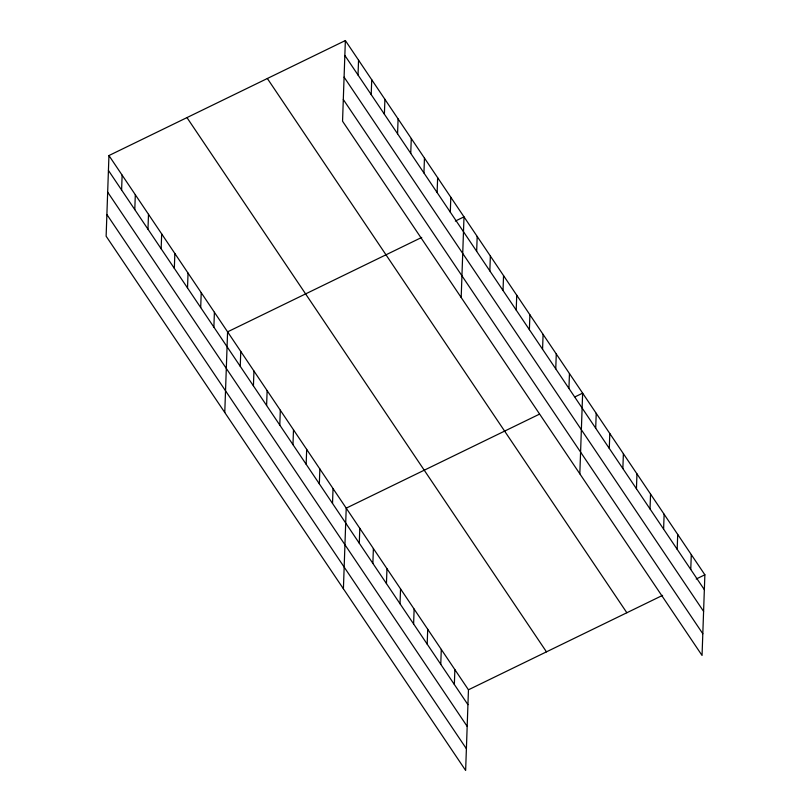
<?xml version="1.0" encoding="UTF-8"?>
<svg xmlns="http://www.w3.org/2000/svg" width="811" height="811" viewBox="0 0 811 811"><rect width="100%" height="100%" fill="white"/><g stroke="black" fill="none" stroke-linecap="round" stroke-linejoin="round"><path stroke-width="1.22" d="M108.948 155.55L106.129 236.204L465.636 770.45L468.454 689.796L108.948 155.55L345.364 40.55L704.871 574.796L702.052 655.45L342.546 121.204L345.364 40.55M121.609 190.017L122.126 175.135M134.788 209.603L135.315 194.731M147.977 229.199L148.494 214.317M161.156 248.784L161.673 233.903M174.335 268.37L174.852 253.498M187.523 287.966L188.04 273.084M200.702 307.551L201.219 292.67M213.881 327.137L214.398 312.265M224.769 412.505L227.587 331.851L421.74 237.41M240.249 366.319L240.766 351.437M253.427 385.904L253.944 371.032M266.606 405.5L267.133 390.618M279.795 425.086L280.312 410.204M292.974 444.671L293.491 429.8M306.152 464.267L306.68 449.385M319.341 483.853L319.858 468.971M332.52 503.449L333.037 488.567M358.026 75.017L358.543 60.136M343.408 588.806L346.216 508.152L539.295 414.239M371.205 94.603L371.732 79.731M359.283 543.218L359.8 528.336M384.394 114.199L384.911 99.317M372.867 563.402L373.384 548.52M397.572 133.785L398.089 118.903M386.441 583.585L386.969 568.704M410.751 153.37L411.278 138.499M400.026 603.759L400.543 588.887M423.94 172.966L424.457 158.084M413.61 623.943L414.127 609.071M437.119 192.552L437.636 177.67M427.184 644.127L427.711 629.255M450.298 212.147L450.815 197.266M440.768 664.31L441.285 649.429M461.185 297.505L464.004 216.851L455.336 221.068M454.353 684.494L454.87 669.612M476.665 251.319L477.182 236.437M489.844 270.915L490.361 256.033M503.023 290.5L503.55 275.618M516.212 310.086L516.729 295.214M529.39 329.682L529.907 314.8M542.569 349.267L543.096 334.385M555.758 368.853L556.275 353.981M568.937 388.449L569.454 373.567M579.824 473.806L582.643 393.153L575.05 396.843M595.7 428.218L596.217 413.336M609.284 448.402L609.801 433.52M622.858 468.586L623.385 453.704M636.442 488.769L636.959 473.888M650.027 508.953L650.544 494.071M663.611 529.127L664.128 514.255M677.185 549.311L677.702 534.439M690.769 569.494L691.286 554.623M468.454 689.796L662.607 595.355M696.203 579.013L704.871 574.796M344.847 55.432L704.353 589.678M344.087 77.136L703.593 611.382M343.306 99.5L702.813 633.746M267.346 78.495L626.852 612.751M186.966 117.595L546.472 651.851M108.431 170.432L467.937 704.678M107.67 192.136L467.177 726.382M106.89 214.499L466.396 748.746"/></g></svg>
